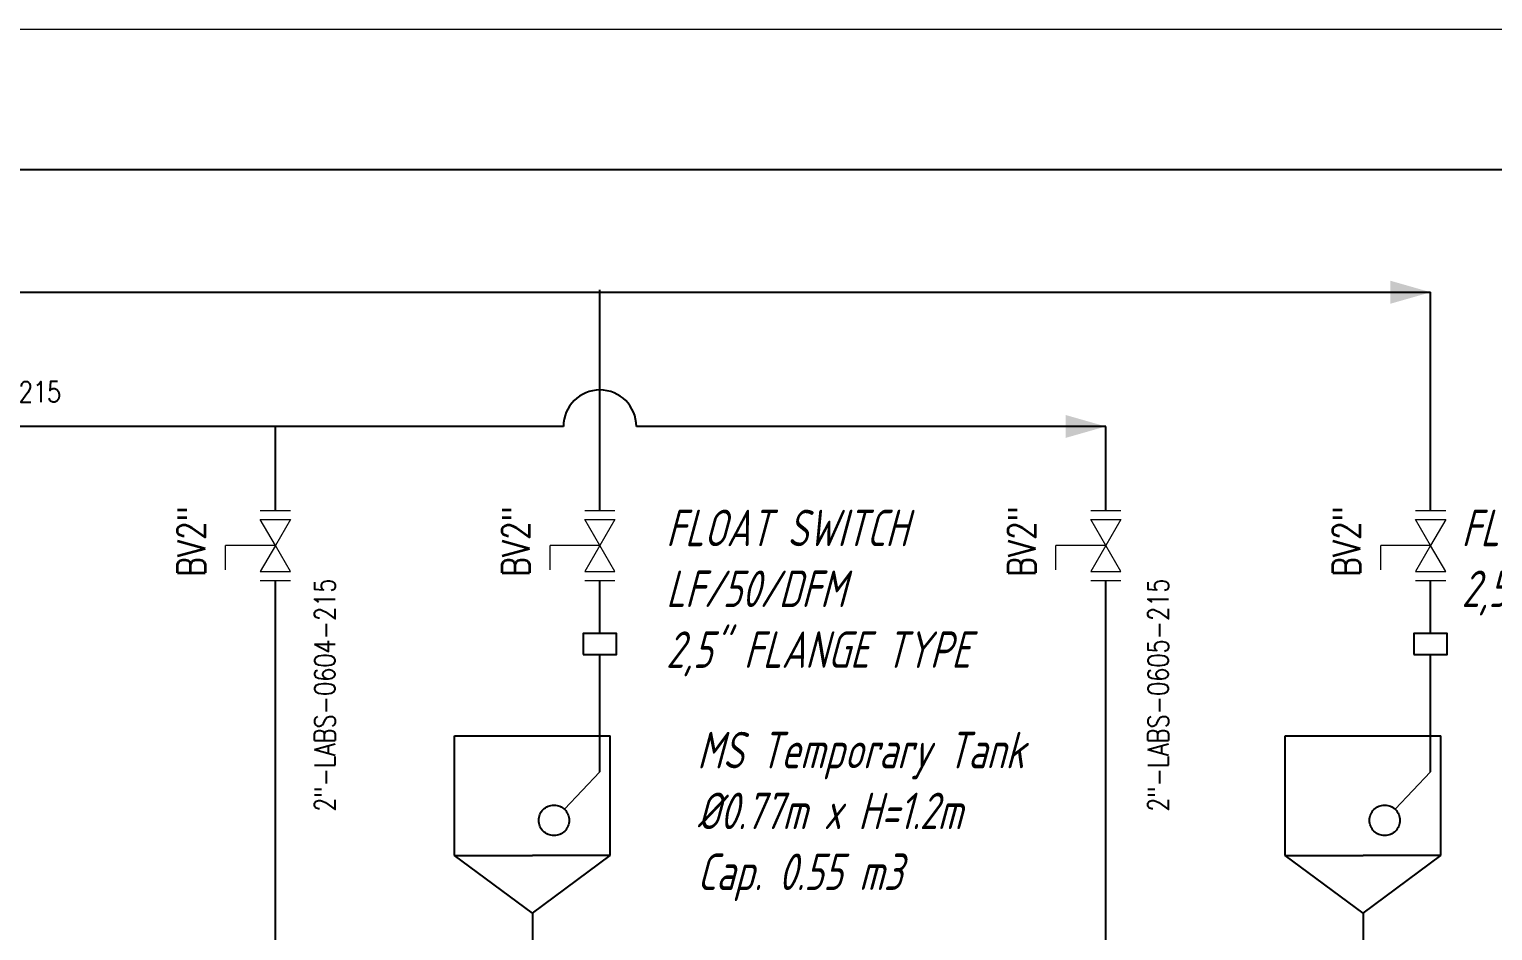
# Model space of a CAD drawing. Extents: x -29512 to 147477, y -5232 to 39709.
# Drawn here: x 140799.01 to 140839.11, y 9121.95 to 9146.64 of the extents above; entities that cross this region are included whole.
import ezdxf
from ezdxf.enums import TextEntityAlignment as Align

# ---------------------------------------------------------------- set-up
doc = ezdxf.new("R2010")
doc.units = 0
doc.linetypes.add('DASHDOT', pattern=[25.4, 12.7, -6.35, 0, -6.35])
doc.linetypes.add('HIDDEN', pattern=[0.375, 0.25, -0.125])
doc.layers.get('0').update_dxf_attribs({"linetype": 'CONTINUOUS'})
for name, color, linetype in [('DIMENSION', 3, 'CONTINUOUS'), ('NUVOLA', 6, 'CONTINUOUS'), ('S', 7, 'CONTINUOUS')]:
    doc.layers.add(name, color=color, linetype=linetype)
doc.layers.add('FITTING', color=7, linetype='CONTINUOUS', lineweight=13)
doc.layers.add('TAG', color=140, linetype='CONTINUOUS', lineweight=13)
doc.styles.add('Romans100', font='romans.shx', dxfattribs={"width": 0.8, "height": 200})
doc.styles.add('S25', font='SIMPLEX', dxfattribs={"width": 0.8, "height": 0.25})
doc.styles.add('STYLE4', font='isocp.shx', dxfattribs={"width": 0.8, "oblique": 15, "height": 2})

msp = doc.modelspace()

# ---------------------------------------------------------------- linework, layer by layer
at = {"color": 4, "lineweight": 20}
msp.add_line((140637.7005, 9146.6415), (140858.3047, 9146.6415), dxfattribs=at)
at = {"color": 7, "lineweight": 20}
for p, q in [((140804.3915, 9131.8361), (140804.3915, 9132.5016)), ((140805.7569, 9132.5016), (140804.3915, 9132.5016)), ((140813.2818, 9131.8361), (140813.2818, 9132.5016)), ((140814.6473, 9132.5016), (140813.2818, 9132.5016)), ((140828.5057, 9132.5016), (140827.1403, 9132.5016)), ((140827.1403, 9131.8361), (140827.1403, 9132.5016)), ((140837.4061, 9132.5016), (140836.0407, 9132.5016)), ((140836.0407, 9131.8361), (140836.0407, 9132.5016))]:
    msp.add_line(p, q, dxfattribs=at)
at = {"layer": 'DIMENSION', "color": 7, "linetype": 'ByBlock', "ltscale": 0.5}
for p, q in [((140810.6631, 9127.2859), (140814.931, 9127.2859)), ((140810.6631, 9124.0124), (140810.6631, 9127.2859)), ((140814.931, 9124.0124), (140814.931, 9127.2859)), ((140833.422, 9124.0124), (140833.422, 9127.2859)), ((140833.422, 9127.2859), (140837.6898, 9127.2859)), ((140837.6898, 9124.0124), (140837.6898, 9127.2859)), ((140810.6631, 9124.0124), (140812.7971, 9124.0124)), ((140812.7971, 9122.4259), (140810.6631, 9124.0124)), ((140814.931, 9124.0124), (140812.7971, 9124.0124)), ((140812.7971, 9122.4259), (140814.931, 9124.0124)), ((140835.5559, 9122.4259), (140833.422, 9124.0124)), ((140833.422, 9124.0124), (140835.5559, 9124.0124)), ((140835.5559, 9122.4259), (140837.6898, 9124.0124)), ((140837.6898, 9124.0124), (140835.5559, 9124.0124))]:
    msp.add_line(p, q, dxfattribs=at)
at = {"layer": 'DIMENSION', "color": 4, "linetype": 'HIDDEN', "lineweight": 13, "ltscale": 10}
for p, q in [((140814.6473, 9126.3022), (140813.6757, 9125.2756)), ((140837.4061, 9126.3022), (140836.4346, 9125.2756))]:
    msp.add_line(p, q, dxfattribs=at)
at = {"layer": 'DIMENSION', "color": 4}
for points in [[(140814.1899, 9129.5135), (140815.1046, 9129.5135), (140815.1046, 9130.0905), (140814.1899, 9130.0905)], [(140836.9487, 9129.5135), (140837.8635, 9129.5135), (140837.8635, 9130.0905), (140836.9487, 9130.0905)]]:
    msp.add_lwpolyline(points, close=True, dxfattribs=at)
at = {"layer": 'DIMENSION', "color": 4, "linetype": 'DASHDOT', "ltscale": 0.5}
for centre in [(140813.389, 9124.9726), (140836.1478, 9124.9726)]:
    msp.add_circle(centre, 0.4172, dxfattribs=at)
at = {"layer": 'FITTING', "lineweight": 20}
for p, q in [((140805.3448, 9133.4628), (140806.1691, 9133.4628)), ((140814.2351, 9133.4628), (140815.0594, 9133.4628)), ((140828.0935, 9133.4628), (140828.9178, 9133.4628)), ((140836.994, 9133.4628), (140837.8182, 9133.4628)), ((140805.3448, 9131.5404), (140806.1691, 9131.5404)), ((140814.2351, 9131.5404), (140815.0594, 9131.5404)), ((140828.0935, 9131.5404), (140828.9178, 9131.5404)), ((140836.994, 9131.5404), (140837.8182, 9131.5404))]:
    msp.add_line(p, q, dxfattribs=at)
for points in [[(140805.7569, 9132.5016), (140805.3448, 9133.2154), (140806.1691, 9133.2154)], [(140814.6473, 9132.5016), (140814.2351, 9133.2154), (140815.0594, 9133.2154)], [(140828.5057, 9132.5016), (140828.0935, 9133.2154), (140828.9178, 9133.2154)], [(140837.4061, 9132.5016), (140836.994, 9133.2154), (140837.8182, 9133.2154)], [(140805.7569, 9132.5016), (140805.3448, 9131.7877), (140806.1691, 9131.7877)], [(140814.6473, 9132.5016), (140814.2351, 9131.7877), (140815.0594, 9131.7877)], [(140828.5057, 9132.5016), (140828.0935, 9131.7877), (140828.9178, 9131.7877)], [(140837.4061, 9132.5016), (140836.994, 9131.7877), (140837.8182, 9131.7877)]]:
    msp.add_lwpolyline(points, close=True, dxfattribs=at)
at = {"layer": 'NUVOLA', "color": 13}
for p, q in [((140648.5472, 9142.7997), (140857.3047, 9142.7997)), ((140814.6473, 9133.4628), (140814.6473, 9139.5037)), ((140674.7313, 9139.4381), (140837.4061, 9139.4381)), ((140837.4061, 9133.4628), (140837.4061, 9139.4381)), ((140814.6473, 9130.0905), (140814.6473, 9131.5404)), ((140837.4061, 9130.0905), (140837.4061, 9131.5404)), ((140814.6473, 9126.3022), (140814.6473, 9129.5135)), ((140837.4061, 9126.3022), (140837.4061, 9129.5135)), ((140812.7971, 9122.4259), (140812.7971, 9115.8632)), ((140835.5559, 9122.4259), (140835.5559, 9115.8632))]:
    msp.add_line(p, q, dxfattribs=at)
at = {"layer": 'NUVOLA', "color": 1}
for p, q in [((140813.6473, 9135.7612), (140788.5868, 9135.7612)), ((140805.7569, 9133.4628), (140805.7569, 9135.7612)), ((140828.5057, 9135.7612), (140815.6473, 9135.7612)), ((140828.5057, 9133.4628), (140828.5057, 9135.7612)), ((140805.7569, 9113.336), (140805.7569, 9131.5404)), ((140828.5057, 9113.336), (140828.5057, 9131.5404))]:
    msp.add_line(p, q, dxfattribs=at)
msp.add_arc((140814.6473, 9135.7612), 1, 0, 180, dxfattribs=at)
at = {"layer": 'NUVOLA', "color": 13}
msp.add_solid([(140837.4061, 9139.4381), (140836.3046, 9139.7528), (140836.3046, 9139.1234)], dxfattribs=at)
at = {"layer": 'NUVOLA', "color": 1}
msp.add_solid([(140828.5057, 9135.7612), (140827.4042, 9136.0759), (140827.4042, 9135.4465)], dxfattribs=at)

# ---------------------------------------------------------------- texts
at = {"layer": 'DIMENSION', "color": 2, "char_height": 1, "attachment_point": 1, "style": 'STYLE4'}
for s, insert in [('{FLOAT SWITCH \\PLF/50/DFM\\P2,5" FLANGE TYPE}', (140816.4615, 9133.4824)), ('FLOAT SWITCH LF/50/DFM\\P2,5" FLANGE TYPE', (140838.2524, 9133.4824)), ('MS Temporary Tank\\P%%c0.77m x H=1.2m\\PCap. 0.55 m3', (140817.3132, 9127.3976))]:
    msp.add_mtext(s, dxfattribs=dict(at, insert=insert))
at = {"layer": 'S', "color": 2, "style": 'S25', "width": 0.8}
msp.add_text('2,5"-LABS-0603-215', height=0.5646, dxfattribs=at).set_placement((140799.8886, 9136.4253), align=Align.RIGHT)
for s, p in [('2"-LABS-0604-215', (140807.3969, 9131.5952)), ('2"-LABS-0605-215', (140830.2258, 9131.5952))]:
    msp.add_text(s, height=0.5646, rotation=90, dxfattribs=at).set_placement(p, align=Align.RIGHT)
at = {"layer": 'TAG', "color": 6, "lineweight": 20, "char_height": 0.75, "width": 7.302947, "attachment_point": 5, "rotation": 90, "style": 'Romans100'}
for insert in [(140803.4542, 9132.6135), (140812.3446, 9132.6135), (140826.203, 9132.6135), (140835.1034, 9132.6135)]:
    msp.add_mtext('{BV2"}', dxfattribs=dict(at, insert=insert))

doc.saveas('drawing.dxf')
